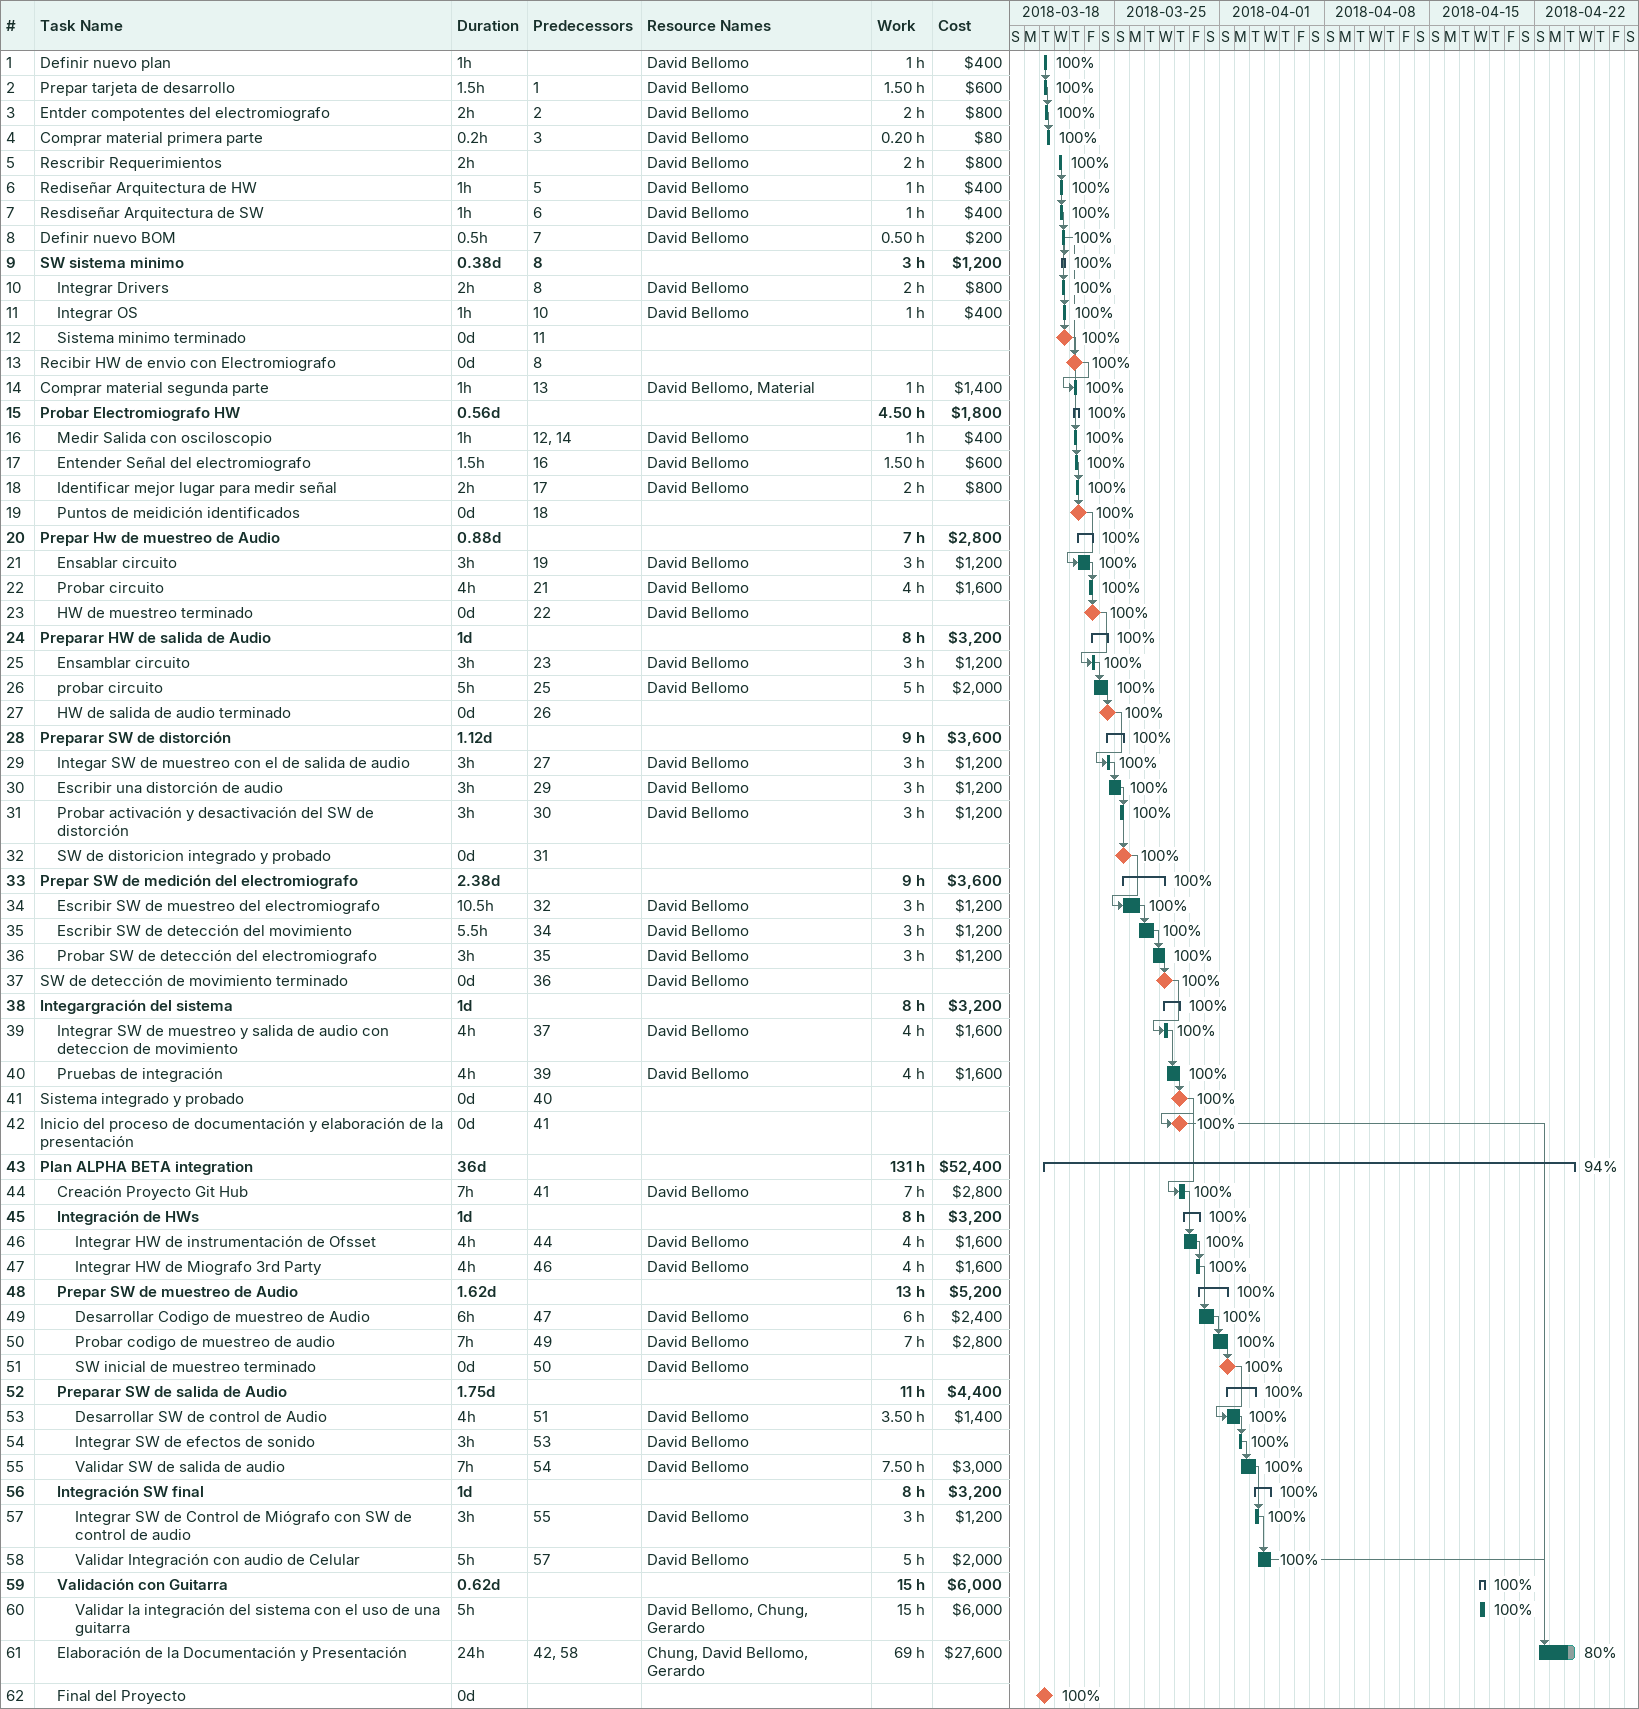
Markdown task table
| ID | Level | Task | Duration | Start | Finish | Predecessors | Resources | % complete | Work (h) | Cost ($) |
|---|---|---|---|---|---|---|---|---|---|---|
| 1 | 1 | Definir nuevo plan | 1h | 2018-03-20 | 2018-03-20 |  | David Bellomo | 100 | 1 | 400 |
| 2 | 1 | Prepar tarjeta de desarrollo | 1.5h | 2018-03-20 | 2018-03-20 | 1 | David Bellomo | 100 | 1.50 | 600 |
| 3 | 1 | Entder compotentes del electromiografo | 2h | 2018-03-20 | 2018-03-20 | 2 | David Bellomo | 100 | 2 | 800 |
| 4 | 1 | Comprar material primera parte | 0.2h | 2018-03-20 | 2018-03-20 | 3 | David Bellomo | 100 | 0.20 | 80 |
| 5 | 1 | Rescribir Requerimientos | 2h | 2018-03-21 | 2018-03-21 |  | David Bellomo | 100 | 2 | 800 |
| 6 | 1 | Rediseñar Arquitectura de HW | 1h | 2018-03-21 | 2018-03-21 | 5 | David Bellomo | 100 | 1 | 400 |
| 7 | 1 | Resdiseñar Arquitectura de SW | 1h | 2018-03-21 | 2018-03-21 | 6 | David Bellomo | 100 | 1 | 400 |
| 8 | 1 | Definir nuevo BOM | 0.5h | 2018-03-21 | 2018-03-21 | 7 | David Bellomo | 100 | 0.50 | 200 |
| 9 | 1 | **SW sistema minimo** | 0.38d | 2018-03-21 | 2018-03-21 | 8 |  | 100 | 3 | 1200 |
| 10 | 2 | Integrar Drivers | 2h | 2018-03-21 | 2018-03-21 | 8 | David Bellomo | 100 | 2 | 800 |
| 11 | 2 | Integrar OS | 1h | 2018-03-21 | 2018-03-21 | 10 | David Bellomo | 100 | 1 | 400 |
| 12 | 2 | Sistema minimo terminado | 0d | 2018-03-21 | 2018-03-21 | 11 |  | 100 |  |  |
| 13 | 1 | Recibir HW de envio con Electromiografo | 0d | 2018-03-22 | 2018-03-22 | 8 |  | 100 |  |  |
| 14 | 1 | Comprar material segunda parte | 1h | 2018-03-22 | 2018-03-22 | 13 | David Bellomo, Material | 100 | 1 | 1400 |
| 15 | 1 | **Probar Electromiografo HW** | 0.56d | 2018-03-22 | 2018-03-22 |  |  | 100 | 4.50 | 1800 |
| 16 | 2 | Medir Salida con osciloscopio | 1h | 2018-03-22 | 2018-03-22 | 12, 14 | David Bellomo | 100 | 1 | 400 |
| 17 | 2 | Entender Señal del electromiografo | 1.5h | 2018-03-22 | 2018-03-22 | 16 | David Bellomo | 100 | 1.50 | 600 |
| 18 | 2 | Identificar mejor lugar para medir señal | 2h | 2018-03-22 | 2018-03-22 | 17 | David Bellomo | 100 | 2 | 800 |
| 19 | 2 | Puntos de meidición identificados | 0d | 2018-03-22 | 2018-03-22 | 18 |  | 100 |  |  |
| 20 | 1 | **Prepar Hw de muestreo de Audio** | 0.88d | 2018-03-22 | 2018-03-23 |  |  | 100 | 7 | 2800 |
| 21 | 2 | Ensablar circuito | 3h | 2018-03-22 | 2018-03-23 | 19 | David Bellomo | 100 | 3 | 1200 |
| 22 | 2 | Probar circuito | 4h | 2018-03-23 | 2018-03-23 | 21 | David Bellomo | 100 | 4 | 1600 |
| 23 | 2 | HW de muestreo terminado | 0d | 2018-03-23 | 2018-03-23 | 22 | David Bellomo | 100 |  |  |
| 24 | 1 | **Preparar HW de salida de Audio** | 1d | 2018-03-23 | 2018-03-24 |  |  | 100 | 8 | 3200 |
| 25 | 2 | Ensamblar circuito | 3h | 2018-03-23 | 2018-03-23 | 23 | David Bellomo | 100 | 3 | 1200 |
| 26 | 2 | probar circuito | 5h | 2018-03-23 | 2018-03-24 | 25 | David Bellomo | 100 | 5 | 2000 |
| 27 | 2 | HW de salida de audio terminado | 0d | 2018-03-24 | 2018-03-24 | 26 |  | 100 |  |  |
| 28 | 1 | **Preparar SW de distorción** | 1.12d | 2018-03-24 | 2018-03-25 |  |  | 100 | 9 | 3600 |
| 29 | 2 | Integar SW de muestreo con el de salida de audio | 3h | 2018-03-24 | 2018-03-24 | 27 | David Bellomo | 100 | 3 | 1200 |
| 30 | 2 | Escribir una distorción de audio | 3h | 2018-03-24 | 2018-03-25 | 29 | David Bellomo | 100 | 3 | 1200 |
| 31 | 2 | Probar activación y desactivación del SW de distorción | 3h | 2018-03-25 | 2018-03-25 | 30 | David Bellomo | 100 | 3 | 1200 |
| 32 | 2 | SW de distoricion integrado y probado | 0d | 2018-03-25 | 2018-03-25 | 31 |  | 100 |  |  |
| 33 | 1 | **Prepar SW de medición del electromiografo** | 2.38d | 2018-03-25 | 2018-03-28 |  |  | 100 | 9 | 3600 |
| 34 | 2 | Escribir SW de muestreo del electromiografo | 10.5h | 2018-03-25 | 2018-03-26 | 32 | David Bellomo | 100 | 3 | 1200 |
| 35 | 2 | Escribir SW de detección del movimiento | 5.5h | 2018-03-26 | 2018-03-27 | 34 | David Bellomo | 100 | 3 | 1200 |
| 36 | 2 | Probar SW de detección del electromiografo | 3h | 2018-03-27 | 2018-03-28 | 35 | David Bellomo | 100 | 3 | 1200 |
| 37 | 1 | SW de detección de movimiento terminado | 0d | 2018-03-28 | 2018-03-28 | 36 | David Bellomo | 100 |  |  |
| 38 | 1 | **Integargración del sistema** | 1d | 2018-03-28 | 2018-03-29 |  |  | 100 | 8 | 3200 |
| 39 | 2 | Integrar SW de muestreo y salida de audio con deteccion de movimiento | 4h | 2018-03-28 | 2018-03-28 | 37 | David Bellomo | 100 | 4 | 1600 |
| 40 | 2 | Pruebas de integración | 4h | 2018-03-28 | 2018-03-29 | 39 | David Bellomo | 100 | 4 | 1600 |
| 41 | 1 | Sistema integrado y probado | 0d | 2018-03-29 | 2018-03-29 | 40 |  | 100 |  |  |
| 42 | 1 | Inicio del proceso de documentación y elaboración de la presentación | 0d | 2018-03-29 | 2018-03-29 | 41 |  | 100 |  |  |
| 43 | 1 | **Plan ALPHA BETA integration** | 36d | 2018-03-20 | 2018-04-24 |  |  | 94 | 131 | 52400 |
| 44 | 2 | Creación Proyecto Git Hub | 7h | 2018-03-29 | 2018-03-29 | 41 | David Bellomo | 100 | 7 | 2800 |
| 45 | 2 | **Integración de HWs** | 1d | 2018-03-29 | 2018-03-30 |  |  | 100 | 8 | 3200 |
| 46 | 3 | Integrar HW de instrumentación de Ofsset | 4h | 2018-03-29 | 2018-03-30 | 44 | David Bellomo | 100 | 4 | 1600 |
| 47 | 3 | Integrar HW de Miografo 3rd Party | 4h | 2018-03-30 | 2018-03-30 | 46 | David Bellomo | 100 | 4 | 1600 |
| 48 | 2 | **Prepar SW de muestreo de Audio** | 1.62d | 2018-03-30 | 2018-04-01 |  |  | 100 | 13 | 5200 |
| 49 | 3 | Desarrollar Codigo de muestreo de Audio | 6h | 2018-03-30 | 2018-03-31 | 47 | David Bellomo | 100 | 6 | 2400 |
| 50 | 3 | Probar codigo de muestreo de audio | 7h | 2018-03-31 | 2018-04-01 | 49 | David Bellomo | 100 | 7 | 2800 |
| 51 | 3 | SW inicial de muestreo terminado | 0d | 2018-04-01 | 2018-04-01 | 50 | David Bellomo | 100 |  |  |
| 52 | 2 | **Preparar SW de salida de Audio** | 1.75d | 2018-04-01 | 2018-04-03 |  |  | 100 | 11 | 4400 |
| 53 | 3 | Desarrollar SW de control de Audio | 4h | 2018-04-01 | 2018-04-02 | 51 | David Bellomo | 100 | 3.50 | 1400 |
| 54 | 3 | Integrar SW de efectos de sonido | 3h | 2018-04-02 | 2018-04-02 | 53 | David Bellomo | 100 |  |  |
| 55 | 3 | Validar SW de salida de audio | 7h | 2018-04-02 | 2018-04-03 | 54 | David Bellomo | 100 | 7.50 | 3000 |
| 56 | 2 | **Integración SW final** | 1d | 2018-04-03 | 2018-04-04 |  |  | 100 | 8 | 3200 |
| 57 | 3 | Integrar SW de Control de Miógrafo con SW de control de audio | 3h | 2018-04-03 | 2018-04-03 | 55 | David Bellomo | 100 | 3 | 1200 |
| 58 | 3 | Validar Integración con audio de Celular | 5h | 2018-04-03 | 2018-04-04 | 57 | David Bellomo | 100 | 5 | 2000 |
| 59 | 2 | **Validación con Guitarra** | 0.62d | 2018-04-18 | 2018-04-18 |  |  | 100 | 15 | 6000 |
| 60 | 3 | Validar la integración del sistema con el uso de una guitarra | 5h | 2018-04-18 | 2018-04-18 |  | David Bellomo, Chung, Gerardo | 100 | 15 | 6000 |
| 61 | 2 | Elaboración de la Documentación y Presentación | 24h | 2018-04-22 | 2018-04-24 | 42, 58 | Chung, David Bellomo, Gerardo | 80 | 69 | 27600 |
| 62 | 2 | Final del Proyecto | 0d | 2018-03-20 | 2018-03-20 |  |  | 100 |  |  |
